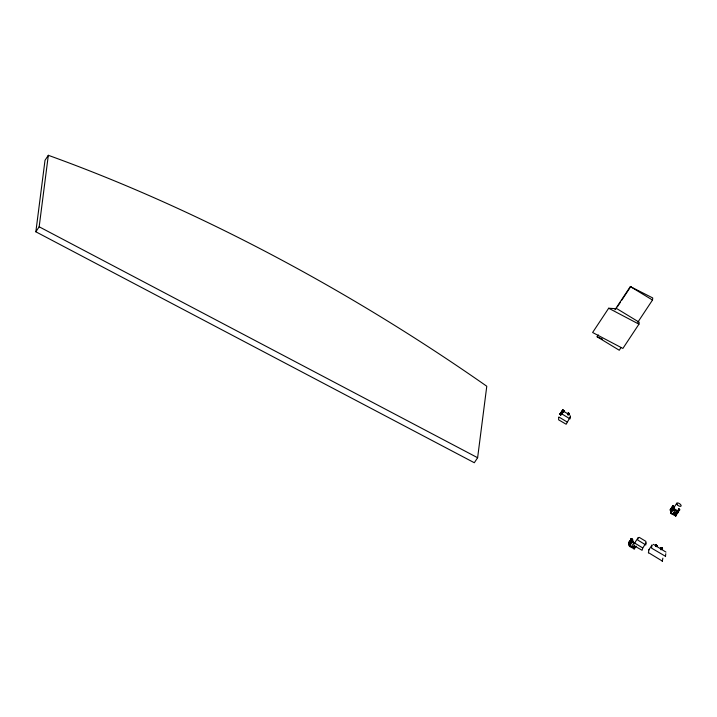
<?xml version="1.0" encoding="UTF-8"?>
<svg xmlns="http://www.w3.org/2000/svg" width="717" height="717" viewBox="0 0 717 717"><rect width="100%" height="100%" fill="white"/><g stroke="black" fill="none" stroke-linecap="round" stroke-linejoin="round"><path stroke-width="1.08" d="M636.149 546.148L634.151 548.774L629.66 546.515L628.809 542.661L629.687 542.491M671.497 511.526L671.022 511.651L671.3 510.701L671.22 513.632L671.013 512.987L673.63 509.554L678.3 512.323L675.459 515.855L671.22 513.632L670.377 510.011L670.942 509.446M568.59 414.784C571.332 412.042 566.493 415.233 568.447 414.731M662.114 548.317L662.49 548.926L660.984 548.765L660.877 548.173L661.97 547.994L660.94 548.102L662.553 548.657L660.859 549.607L662.49 548.98L662.445 548.299L662.49 548.98L661.818 548.532L660.841 549.589L661.621 549.455L661.818 548.532M677.377 513.067L679.573 509.42L679.582 510.083L678.676 508.953L679.617 509.993L678.945 509.608L677.682 510.818L675.692 510.352M678.165 511.911L678.407 510.863L678.04 511.813C678.318 509.151 675.826 511.526 676.472 510.621C680.989 510.387 678.443 509.007 678.3 512.323M563.347 410.626C562.72 410.124 563.006 409.792 563.983 411.325C563.553 413.001 563.777 410.061 563.947 410.958C562.791 413.064 563.41 409.506 562.845 410.438C561.026 415.699 558.955 416.272 563.096 410.223C563.159 410.312 563.84 412.096 560.649 415.116M634.975 543.316L632.654 542.034L632.421 539.426L631.471 538.861L631.892 539.802L629.32 543.576L631.489 538.843L632.071 539.713L629.185 544.158M656.503 545.709C655.643 545.933 655.956 543.585 656.297 546.184C657.91 546.659 656.297 545.117 656.853 545.422M670.736 511.382C674.5 509.473 672.537 503.352 673.684 508.272C675.477 510.719 675.88 510.146 673.684 508.102C674.213 505.512 674.141 505.763 673.541 509.554M631.686 538.915L631.023 539.256L631.865 540.026L631.336 538.87L628.809 542.644L629.902 543.656L629.302 544.239L629.472 546.354L631.578 542.661L632.313 542.5L631.605 538.87L629.302 543.181L628.8 542.796L629.105 542.231L629.553 543.145L631.713 539.829L631.525 538.861L632.672 540.009L632.313 542.5L634.814 543.818M629.338 542.903C629.401 544.302 628.899 540.627 629.024 543.074C630.261 544.875 631.507 537.105 631.991 539.39M632.519 541.747L631.955 540.34L632.43 539.435L632.636 540.215L632.116 539.856L631.982 540.582L632.994 542.303L632.188 539.784L632.546 541.9M671.067 510.674L670.512 509.366L671.013 510.737M673.451 506.283C674.814 507.986 673.828 505.772 673.335 506.552C668.441 516.24 671.874 506.202 673.487 506.247C672.429 505.602 673.048 507.95 673.657 506.345C672.537 507.753 672.618 504.768 673.881 506.704M563.786 410.724C564.01 413.557 562.979 408.349 564.028 411.173M632.403 539.39L632.493 540.412L632.134 539.139L632.286 539.65M632.591 540.313L631.901 539.336M563.661 411.271L563.338 411.827L563.732 411.576M568.249 413.109C567.488 414.498 569.657 413.351 569.432 414.041C569.19 413.727 569.262 413.342 569.361 414.247M568.348 413.879C569.531 414.256 569.379 413.324 569.37 414.13M631.238 538.906L628.979 543.163L628.908 542.303L629.096 543.289L628.881 542.339L629.23 542.805M629.84 544.687L629.32 544.131L629.92 544.651M629.858 544.275L629.374 544.409M632.313 542.5L632.367 541.29L632.968 542.025L632.027 540.313L632.555 541.622M656.539 546.399L656.647 545.485M662.499 548.666L662.257 548.191M670.449 509.464C669.902 509.868 671.784 510.827 670.404 510.047C668.773 511.759 677.628 499.919 670.798 511.078M671.22 513.632C670.583 511.078 671.695 511.087 670.933 511.427M679.08 509.142C680.128 509.697 679.017 509.697 677.798 510.683C675.997 511.795 673.415 507.206 673.935 508.756C672.725 506.82 670.198 513.56 671.488 511.427M673.819 508.066L673.675 506.973L673.935 507.376M673.792 509.59L673.675 507.295L673.138 509.778L673.541 507.994L670.888 512.01L671.497 511.051M679.599 509.527L679.635 509.626M679.653 509.733L679.564 509.455M675.351 510.146L673.621 507.242L674.034 508.685L673.38 509.59M568.429 414.525L568.106 413.969M661.639 548.908L661.934 548.496L661.558 548.872M679.295 509.393L677.682 510.818L678.237 510.791M632.233 542.473L632.215 541.299L631.578 542.661L631.982 540.878L629.329 544.893L629.625 544.436M563.365 410.85C557.324 421.255 562.711 407.856 563.454 410.474M629.544 544.337L629.92 543.898M632.08 540.358C632.277 542.769 633.084 536.217 631.838 541.846L632.179 540.985L632.322 541.81M673.604 508.138L673.138 509.778M629.669 545.816L629.66 546.515L629.705 544.328M632.555 540.277L632.457 539.587M634.249 547.429L634.07 548.774M656.261 545.413L655.714 544.983L656.109 545.942L655.786 544.965L656.548 545.207L655.634 545.019L656.189 546.049L655.571 545.037L656.458 545.798M676.265 514.519L679.501 509.366L675.773 514.663L675.629 515.89M632.071 539.713L631.802 540.116L631.256 538.897L629.114 542.706M670.538 510.253L670.386 509.599L672.896 505.987M679.564 510.119L679.133 509.563M632.322 541.245L631.991 541.792M673.63 508.9L673.81 508.228M674.114 508.64L674.67 509.527L674.303 508.971M560.802 414.247L560.676 414.82L560.237 413.575L560.873 414.802L560.237 413.575L560.927 413.942L560.533 413.485L562.737 410.151L563.159 411.352L562.343 410.545L563.024 410.187M560.927 413.942C559.448 412.867 561.223 415.699 560.434 413.494M670.87 510.612L673.146 506.13M678.04 511.813L678.407 510.925M656.862 545.646C656.906 546.193 656.853 546.345 657.086 545.879L656.638 545.27L657.032 546.39M673.621 507.242C674.195 506.345 674.195 507.573 673.935 506.659M671.363 511.947L671.39 512.485L670.995 511.866M562.872 410.868C563.813 408.95 558.91 416.478 560.192 413.942C561.886 415.009 557.969 415.009 562.728 410.267C563.741 411.549 561.913 409.64 563.401 410.913M563.096 411.253L562.863 410.707L560.174 414.112L560.452 414.525L560.407 413.476L561.097 413.843M629.132 542.832C627.85 542.07 630.646 544.4 628.988 542.608M631.623 538.969L632.098 540.268M656.082 545.001L656.422 545.888M670.404 509.563L670.503 510.235L670.592 509.76M673.29 506.032C672.501 506.274 673.702 506.991 673.111 505.987M569.307 413.485C568.151 413.135 568.061 413.637 568.366 413.082C569.907 412.92 566.6 413.915 568.438 413.646M568.536 413.1L567.712 413.539L568.635 413.252M661.459 547.878L660.814 548.281L661.782 548.138M661.872 547.958C659.595 548.639 663.108 547.752 660.814 548.281M631.982 542.437L632.215 541.299L632.071 541.783M673.801 508.909L673.586 507.43M632.009 540.026L632.269 540.582L632.421 540.125M634.455 548.666L634.706 547.268L634.384 548.711M675.387 515.828L676.221 514.439L676.113 515.666L676.283 514.358L676.113 515.666M563.365 411.011L562.737 410.124L562.343 410.545M631.946 539.865L631.023 539.103L631.892 539.946M656.324 545.467L655.472 545.135L656.252 545.96L655.463 545.171L656.369 545.52M670.601 509.348C669.66 512.341 672.546 503.549 673.424 507.143M569.397 414.032L569.352 413.781M628.934 542.348L629.239 543.468M661.899 548.514C663.019 549.132 661.549 548.12 662.454 549.034M628.818 542.581L628.908 543.074L628.845 542.446M629.562 545.7L629.804 544.83M670.933 511.526L671.121 512.816L671.417 511.472M671.336 512.718L671.148 513.587M672.438 513.677L672.654 513.713M563.929 411.594L563.714 410.769L564.028 411.226M632.502 540.233C632.573 538.521 632.681 541.398 632.089 540.044M673.872 509.617L673.577 507.528L673.872 508.299M629.723 544.857L629.598 545.243M648.392 552.924L648.966 549.706M662.284 561.366L662.858 558.158M678.407 511.149L678.712 510.719L678.363 511.741L678.524 510.818M632 541.263L631.686 542.545M673.514 508.371L673.245 509.662M673.881 508.927L673.693 507.636M678.407 509.904C679.859 509.823 679.107 510.092 678.667 509.061M631.901 542.446L631.982 540.878M670.789 509.921C674.634 505.351 671.847 506.112 673.173 506.292M629.876 543.145L629.141 543.352L628.952 542.733M631.767 541.891L631.82 541.272L631.578 542.661M671.444 511.911L670.942 513.193M675.79 515.881L675.773 514.663M677.171 512.736L678.918 509.617L679.591 510.011L679.241 509.563M631.856 540.493L629.23 544.624L629.49 545.565C630.225 544.427 628.872 544.588 629.401 546.004M634.536 548.012L634.599 547.403M676.006 514.501L675.88 515.227L676.059 514.43M632.251 540.976L632.242 540.609M670.718 510.316C669.723 509.527 671.381 510.038 670.825 510.522M673.451 507.062L673.039 506.31M679.402 509.518L677.287 513.264M629.472 543.459L629.159 543.002M670.978 510.647L673.344 506.919M562.8 410.357L562.37 410.518L562.818 410.303M673.388 506.856L672.922 506.139M628.836 542.688L628.818 542.877M629.481 545.35L629.409 544.857M634.204 542.939L634.536 543.127M670.969 511.974L671.479 512.61L671.184 511.669L671.031 513.471M634.662 547.322L634.5 547.618M673.344 508.416L673.272 509.061L673.541 507.994M629.553 544.75L629.58 545.171M678.39 511.526L678.452 510.961L678.237 512.458M629.58 544.642L629.472 546.354M678.381 511.669L678.443 511.078M673.648 507.86L673.657 507.385M35.85 231.797L45.01 160.312L48.326 155.302A928.13 418.782 33.5 0 1 486.78 386.239L477.621 457.724L474.304 462.734L35.85 231.797L39.166 226.787L48.326 155.302M558.704 417.428L558.615 419.83L566.17 424.24L570.293 416.9M560.416 413.7L560.595 414.704M638.946 324.174L639.197 322.238L617.032 308.776L608.679 308.229L592.618 332.5L622.885 348.444L638.946 324.174L608.679 308.229M637.727 322.354L652.497 300.038L652.757 297.958L630.333 286.576L614.944 309.816M631.964 539.543L631.265 539.014L631.74 540.009M633.828 548.711L633.945 547.797L633.98 548.765M634.509 548.613L634.724 547.241M637.969 538.028L637.709 540.026L645.82 544.956L645.874 541.371L639.286 537.383L638.076 537.813L634.688 542.921M646.071 542.957L642.755 547.967L642.091 550.271L634.491 545.96M675.539 515.881L675.539 515.2M675.943 515.828L676.104 514.573L675.952 515.2M568.214 414.211L569.173 414.05L569.199 413.458M661.692 549.581C661.531 547.878 661.191 550.154 661.334 548.595M670.637 510.28L670.485 509.563M678.811 510.181L678.112 510.513L678.569 509.859M631.462 539.695L631.265 539.014M675.755 514.869L675.88 515.227M629.589 544.615L629.329 544.893M671.13 511.795L671.157 512.359M629.472 545.494L629.544 544.965M632.6 541.855C636.131 544.669 632.197 541.317 633.622 542.823M656.835 546.372L656.844 545.879M662.517 548.792L662.49 548.926M632.331 540.519L632.394 539.632L632.609 540.17M673.837 507.654L674.025 506.731L673.881 507.511M631.659 539.901L631.166 539.023M673.021 506.811L672.761 506.077L673.12 506.919M563.67 411.137L563.571 411.558M673.774 508.496L674.473 509.249M634.321 548.111L634.24 547.689M662.49 548.828L661.863 548.666M632.269 541.147L632.116 540.672M656.046 545.556L655.535 545.27L656.046 545.234M676.265 514.385L676.149 515.075L676.158 514.519M665.6 556.356L651.556 548.138L651.878 545.296M665.448 556.589L665.779 553.748M674.276 509.025L674.876 509.796M560.255 413.655L560.73 414.677M563.858 411.477L563.867 410.859M567.828 413.476L568.393 413.1M564.001 411.191L563.616 411.074M670.852 510.092L671.264 510.208M560.21 413.888L560.362 414.094M678.649 510.612L676.714 510.773L678.703 510.244L678.085 510.665M671.479 510.907L671.112 511.364M674.15 507.269L674.159 506.883M672.913 506.713L672.896 506.041M568.016 414.256L568.464 413.53M661.836 548.012C660.393 548.568 662.66 549.114 660.823 549.581M661.988 548.837L662.356 548.254M629.759 543.818L629.732 544.024M656.512 546.157L656.682 546.721L656.817 546.004M661.244 548.371L661.119 548.711M661.54 549.061C660.088 549.805 662.284 549.419 661.244 549.249M662.248 548.532L662.221 548.433M633.308 547.412L632.403 547.376L633.514 547.645M674.285 514.474L673.738 514.456L674.303 514.663M661.038 548.344L661.692 548.093M661.155 548.03L661.764 548.021M673.962 506.507L674.105 506.973M563.652 411.791L563.553 411.262M656.987 546.381L656.853 545.673L657.059 546.246M677.018 510.764L678.838 510.379L678.264 510.253M633.568 542.581L634.195 542.966L633.703 542.688M629.759 543.136L629.445 543.011M631.767 546.946L631.991 547.25M563.015 411.146L562.711 410.33M631.552 539.578L631.336 538.924L631.399 539.534M568.715 413.736L569.397 413.987L568.895 414.041M679.053 509.697L677.897 511.346M675.934 510.325L676.445 510.423L676.032 510.226M661.549 549.527L660.742 549.589L661.199 549.204M631.408 546.811L631.794 546.883M562.818 410.94L562.567 410.384L562.944 410.769M633.362 542.419L633.55 542.626M678.757 509.653L678.829 509.984M632.475 539.668L632.376 540.26M674.186 507.098L674.097 506.74M677.699 510.773L676.803 510.665M671.39 512.198L670.888 512.01M563.221 411.262L563.508 410.572M671.085 511.185L671.453 511.221M568.231 414.704L567.676 414.784L568.222 414.435M661.244 549.545L661.352 549.15M560.613 414.489L560.586 414.041M621.11 347.458L619.273 350.246L597.109 336.784L598.337 334.92M617.319 306.876L620.393 302.233M621.63 300.369L630.852 286.424M629.185 544.382L631.829 540.26M629.275 544.759L631.928 540.743M670.762 511.615L673.397 507.484M670.834 511.875L673.442 507.735M673.944 507.537L676.785 503.253M648.804 549.894L652.12 544.884M661.029 548.039L661.531 547.922M661.262 548.227L661.746 548.622M568.151 413.198L568.715 413.18L568.043 413.359M678.667 509.195L678.623 509.115M675.629 510.038L676.104 510.262L675.495 510.074M678.632 510.396L677.941 510.647M676.265 510.423L676.92 510.576M632.493 540.071L632.555 539.659M671.049 511.078L671.327 511.006M661.137 549.249L661.477 549.482M597.109 336.784L602.397 339.141M671.264 510.405L671.408 510.889L671.121 510.405M678.865 509.097L679.08 509.106M678.157 510.898L677.986 510.764M653.393 544.355L665.95 552.09M632.833 541.918L632.914 542.133M633.048 547.51L632.573 547.438M629.902 543.683L629.885 543.289M39.166 226.787L477.621 457.724M630.333 286.576L652.497 300.038M564.064 411.54L569.683 414.964M561.931 413.969L570.033 418.898L570.4 415.869M558.866 416.98L566.977 421.91M634.653 543.038L642.755 547.967M648.544 552.69L662.436 561.133M656.028 545.18L656.252 545.96M675.163 512.718C673.98 514.322 674.016 511.104 675.163 512.718M671.103 512.081L671.049 512.682L671.094 512.108M676.221 514.439L676.149 515.075L676.248 514.412M677.278 504.75A2.554 1.156 33.5 0 0 681.042 506.077A2.554 1.156 33.5 0 0 678.443 503.128A2.554 1.156 33.5 0 0 677.278 504.75M632.403 546.354A1.102 0.959 7.3 0 0 634.16 545.762A1.102 0.959 7.3 0 0 632.645 544.714A1.102 0.959 7.3 0 0 632.403 546.354M673.98 513.453A1.075 0.941 7.3 0 0 675.692 512.87A1.075 0.941 7.3 0 0 674.213 511.839A1.075 0.941 7.3 0 0 673.98 513.453"/></g></svg>
